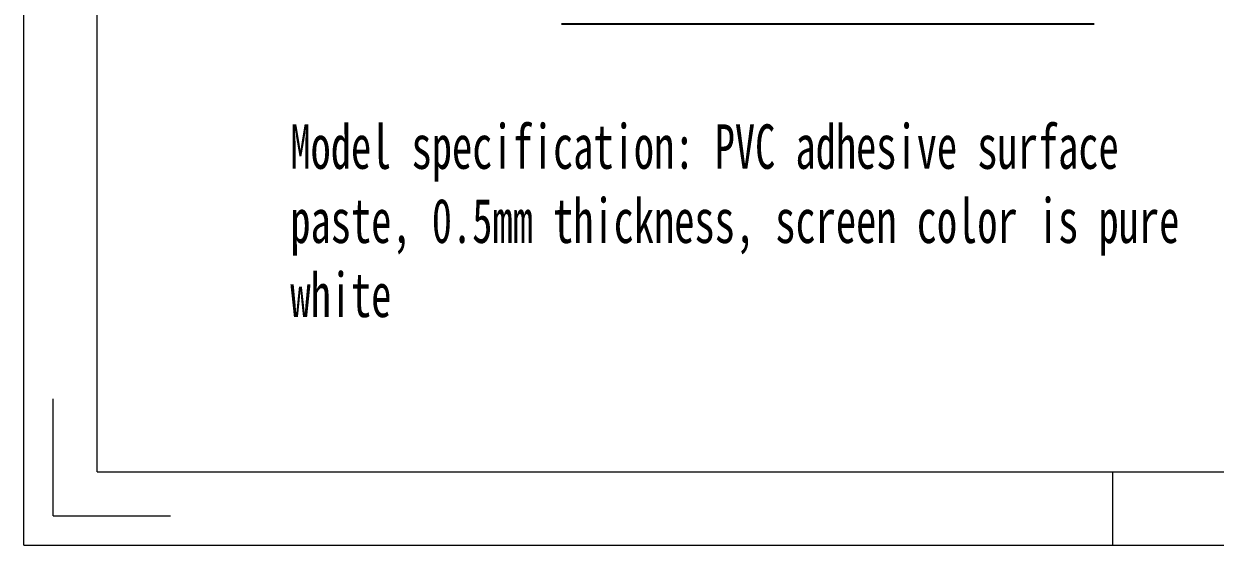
# Model space of a CAD drawing. Header units: millimetres. Extents: x 3628 to 3947, y -242 to -17.
# Drawn here: x 3627.9 to 3802.3, y -242.3 to -165.9 of the extents above; entities that cross this region are included whole.
import ezdxf

# ---------------------------------------------------------------- set-up
doc = ezdxf.new("R2010")
doc.units = ezdxf.units.MM
doc.header["$LTSCALE"] = 16.334999
doc.layers.get('0').update_dxf_attribs({"lineweight": 18})
doc.layers.add('尺寸线层', color=3, linetype='Continuous', lineweight=18)
doc.styles.get("Standard").update_dxf_attribs({"font": '', "width": 0.667})
doc.styles.get('Standard').set_extended_font_data('仿宋')

msp = doc.modelspace()

# ---------------------------------------------------------------- linework, layer by layer
at = {"color": 7, "linetype": 'Continuous'}
for p, q in [((3627.90403, -242.33268), (3627.90403, -16.84528)), ((3638.64153, -231.59519), (3638.64153, -27.58278)), ((3632.19903, -238.03768), (3632.19903, -220.85769)), ((3638.64153, -231.59519), (3936.07014, -231.59519)), ((3787.35584, -242.33268), (3787.35584, -231.59519)), ((3632.19903, -238.03768), (3649.37902, -238.03768)), ((3627.90403, -242.33268), (3946.80764, -242.33268))]:
    msp.add_line(p, q, dxfattribs=at)
at = {"color": 7, "linetype": 'Continuous', "lineweight": 25}
for p, q in [((3706.61035, -165.90894), (3721.61266, -165.90894)), ((3721.61266, -165.90894), (3729.61264, -165.90894)), ((3729.61264, -165.90894), (3784.61566, -165.90894))]:
    msp.add_line(p, q, dxfattribs=at)
at = {"color": 2, "linetype": 'Continuous'}
for p, q in [((3742.79523, -231.59519), (3768.56522, -231.59519)), ((3768.56522, -231.59519), (3785.74521, -231.59519)), ((3785.74521, -231.59519), (3811.5152, -231.59519))]:
    msp.add_line(p, q, dxfattribs=at)

# ---------------------------------------------------------------- texts
at = {"layer": '尺寸线层', "insert": (3666.92931, -180.64461), "char_height": 6.5199084, "width": 135.8133244, "attachment_point": 1}
msp.add_mtext('Model specification: PVC adhesive surface paste, 0.5mm thickness, screen color is pure white ', dxfattribs=at)

doc.saveas('drawing.dxf')
